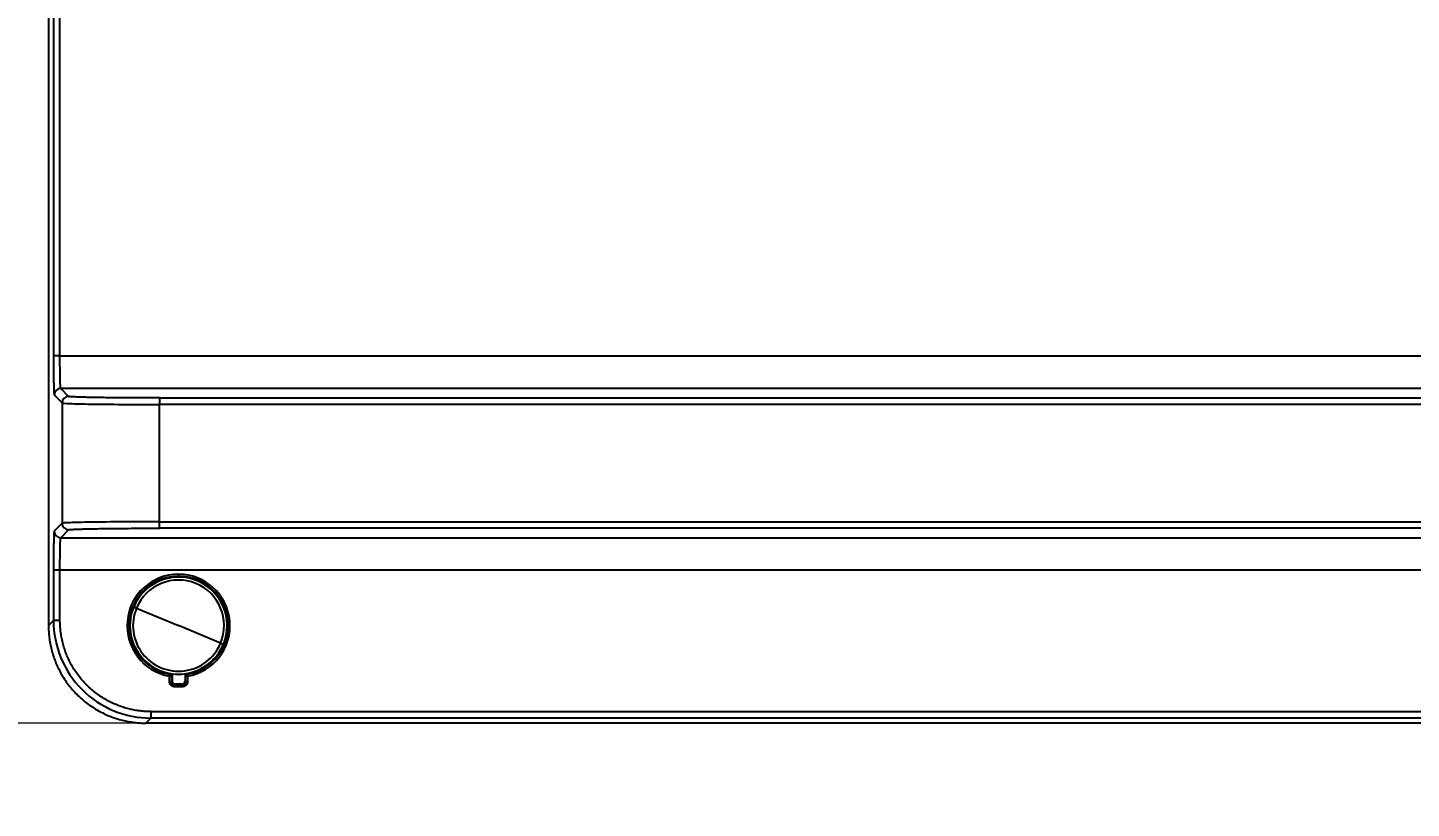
# Model space of a CAD drawing. Extents: x 4885 to 9138, y -729 to 2388.
# Drawn here: x 6000.2 to 6213, y -230.2 to -110.1 of the extents above; entities that cross this region are included whole.
import ezdxf

# ---------------------------------------------------------------- set-up
doc = ezdxf.new("R2010")
doc.units = 0
doc.header["$LTSCALE"] = 10
doc.header["$MEASUREMENT"] = 0
doc.header["$PDMODE"] = 3
doc.header["$PDSIZE"] = -10
doc.layers.get('0').update_dxf_attribs({"linetype": 'CONTINUOUS'})
doc.layers.get('DEFPOINTS').update_dxf_attribs({"linetype": 'CONTINUOUS'})
doc.styles.add('Daelim Dimension', font='NanumGothic.ttf')
doc.dimstyles.new('DEFAULT', dxfattribs={"dimscale": 2, "dimtxt": 2, "dimasz": 2, "dimexe": 0, "dimexo": 2, "dimgap": 1, "dimtad": 1, "dimdec": 1, "dimzin": 9, "dimdsep": 46, "dimtxsty": 'Daelim Dimension', "dimcen": 0.5, "dimclrd": 252, "dimclre": 252, "dimclrt": 3, "dimadec": 1, "dimazin": 0, "dimtfac": 1, "dimtdec": 1, "dimtix": 1, "dimtmove": 0, "dimatfit": 3, "dimfxl": 1, "dimtolj": 1, "dimtzin": 1, "dimlwd": 9, "dimlwe": 9, "dimarcsym": 0})

# ---------------------------------------------------------------- blocks, each defined once
blk = doc.blocks.new('*D57')
at = {"color": 5, "lineweight": 9, "ltscale": 0.5, "transparency": 16777216}
for p, q in [((5963.54, 144.9), (5963.54, -301.55)), ((6413.54, 144.9), (6413.54, -301.55)), ((5971.54, -299.55), (6405.54, -299.55))]:
    blk.add_line(p, q, dxfattribs=at)
at = {"color": 5, "ltscale": 0.5, "transparency": 16777216}
for points in [[(5971.54, -298.21), (5971.54, -300.88), (5963.54, -299.55)], [(6405.54, -298.21), (6405.54, -300.88), (6413.54, -299.55)]]:
    blk.add_solid(points, dxfattribs=at)
at = {"layer": 'DEFPOINTS', "color": 0, "ltscale": 0.5, "transparency": 16777216}
for p in [(5963.54, 148.9), (6413.54, 148.9), (6413.54, -299.55)]:
    blk.add_point(p, dxfattribs=at)
at = {"color": 7, "ltscale": 0.5, "transparency": 16777216, "insert": (6188.54, -286.69), "char_height": 20, "attachment_point": 5, "style": 'Daelim Dimension'}
blk.add_mtext('\\A1;450', dxfattribs=at)
blk = doc.blocks.new('*D68')
at = {"color": 5, "lineweight": 9, "ltscale": 0.5, "transparency": 16777216}
for p, q in [((6167.68, 249.69), (5799.77, 249.69)), ((5801.77, 241.69), (5801.77, -209.07)), ((6189.43, -217.07), (5799.77, -217.07))]:
    blk.add_line(p, q, dxfattribs=at)
at = {"color": 5, "ltscale": 0.5, "transparency": 16777216}
for points in [[(5800.43, 241.69), (5803.1, 241.69), (5801.77, 249.69)], [(5800.43, -209.07), (5803.1, -209.07), (5801.77, -217.07)]]:
    blk.add_solid(points, dxfattribs=at)
at = {"layer": 'DEFPOINTS', "color": 0, "ltscale": 0.5, "transparency": 16777216}
for p in [(6171.68, 249.69), (5801.77, -217.07), (6193.43, -217.07)]:
    blk.add_point(p, dxfattribs=at)
at = {"color": 7, "ltscale": 0.5, "transparency": 16777216, "insert": (5788.88, 16.31), "char_height": 20, "attachment_point": 5, "rotation": 90, "style": 'Daelim Dimension'}
blk.add_mtext('\\A1;467', dxfattribs=at)
blk = doc.blocks.new('*D70')
at = {"color": 5, "lineweight": 9, "ltscale": 0.5, "transparency": 16777216}
for p, q in [((5960.43, 147.9), (5916.18, 147.9)), ((5918.18, 139.9), (5918.18, -209.07)), ((6014.42, -217.07), (5916.18, -217.07))]:
    blk.add_line(p, q, dxfattribs=at)
at = {"color": 5, "ltscale": 0.5, "transparency": 16777216}
for points in [[(5916.85, 139.9), (5919.52, 139.9), (5918.18, 147.9)], [(5916.85, -209.07), (5919.52, -209.07), (5918.18, -217.07)]]:
    blk.add_solid(points, dxfattribs=at)
at = {"layer": 'DEFPOINTS', "color": 0, "ltscale": 0.5, "transparency": 16777216}
for p in [(5964.43, 147.9), (5918.18, -217.07), (6018.42, -217.07)]:
    blk.add_point(p, dxfattribs=at)
at = {"color": 7, "ltscale": 0.5, "transparency": 16777216, "insert": (5905.28, -34.59), "char_height": 20, "attachment_point": 5, "rotation": 90, "style": 'Daelim Dimension'}
blk.add_mtext('\\A1;365', dxfattribs=at)

msp = doc.modelspace()

# ---------------------------------------------------------------- linework, layer by layer
at = {"color": 7, "linetype": 'Continuous', "lineweight": 25}
for p, q in [((6003.43, 146.93), (6003.43, -202.07)), ((6004.19, 146.16), (6004.19, -160.59)), ((6005.19, -160.59), (6005.19, 146.16)), ((6005.19, -160.59), (6004.19, -160.59)), ((6005.19, -160.59), (6381.66, -160.59)), ((6381.55, -165.59), (6005.3, -165.59)), ((6006.52, -166.81), (6005.3, -165.59)), ((6004.3, -166.58), (6005.52, -167.81)), ((6005.52, -167.81), (6005.52, -186.33)), ((6020.52, -167.05), (6366.33, -167.05)), ((6020.52, -167.05), (6020.52, -168.05)), ((6366.33, -168.05), (6020.52, -168.05)), ((6020.52, -186.09), (6020.52, -168.05)), ((6005.52, -186.33), (6004.3, -187.56)), ((6020.52, -187.09), (6020.52, -186.09)), ((6020.52, -186.09), (6366.33, -186.09)), ((6366.33, -187.09), (6020.52, -187.09)), ((6005.3, -188.56), (6006.52, -187.33)), ((6005.3, -188.56), (6381.55, -188.56)), ((6005.19, -193.55), (6004.19, -193.55)), ((6004.19, -193.55), (6004.19, -201.3)), ((6005.19, -201.3), (6005.19, -193.55)), ((6381.66, -193.55), (6005.19, -193.55)), ((6023.43, -194.16), (6023.43, -194.46)), ((6023.43, -194.47), (6023.43, -194.46)), ((6016.52, -199.21), (6016.5, -199.2)), ((6016.95, -199.39), (6016.52, -199.21)), ((6016.95, -199.39), (6023.43, -202.07)), ((6004.19, -201.3), (6003.43, -202.07)), ((6005.19, -201.3), (6004.19, -201.3)), ((6029.9, -204.75), (6023.43, -202.07)), ((6029.9, -204.75), (6030.33, -204.93)), ((6030.33, -204.93), (6030.35, -204.94)), ((6022.03, -209.86), (6022.08, -209.56)), ((6022.03, -209.86), (6022.33, -209.86)), ((6022.03, -210.67), (6022.03, -209.86)), ((6022.03, -210.67), (6022.33, -210.67)), ((6022.04, -209.54), (6022.04, -209.44)), ((6022.33, -209.86), (6022.33, -210.67)), ((6022.33, -210.67), (6022.43, -210.57)), ((6022.34, -209.49), (6022.34, -209.84)), ((6022.43, -209.5), (6022.43, -210.57)), ((6024.43, -209.5), (6024.43, -210.57)), ((6024.43, -210.57), (6024.52, -210.67)), ((6024.51, -209.84), (6024.51, -209.49)), ((6024.52, -209.86), (6024.82, -209.86)), ((6024.52, -210.67), (6024.52, -209.86)), ((6024.52, -210.67), (6024.82, -210.67)), ((6024.82, -209.86), (6024.77, -209.56)), ((6024.81, -209.44), (6024.81, -209.54)), ((6024.82, -209.86), (6024.82, -210.67)), ((6022.93, -211.07), (6022.83, -211.17)), ((6022.83, -211.17), (6024.02, -211.17)), ((6022.83, -211.17), (6022.83, -211.47)), ((6024.02, -211.47), (6022.83, -211.47)), ((6023.93, -211.07), (6022.93, -211.07)), ((6024.02, -211.17), (6023.93, -211.07)), ((6024.02, -211.17), (6024.02, -211.47)), ((6018.42, -217.07), (6019.19, -216.3)), ((6368.43, -217.07), (6018.42, -217.07)), ((6019.19, -215.3), (6019.19, -216.3)), ((6019.19, -215.3), (6367.66, -215.3)), ((6367.66, -216.3), (6019.19, -216.3))]:
    msp.add_line(p, q, dxfattribs=at)
for radius, start, end in [(7.91, 90, 259.8118), (7.61, 90, 259.8118), (7.6, 90, 259.5223), (7.5, 337.5, 157.5), (7.47, 337.5, 157.5), (7.01, 337.5, 157.5), (7.91, 280.1882, 90), (7.61, 280.1882, 90), (7.6, 280.4777, 90), (7.5, 157.5, 337.5), (7.47, 157.5, 337.5), (7.01, 157.5, 337.5)]:
    msp.add_arc((6023.43, -202.07), radius, start, end, dxfattribs=at)
for centre, major_axis, ratio, start_param, end_param in [((6005.3, -166.58), (0.707, 0.707), 0.999695, 0.78555, 2.356042), ((6006.52, -167.81), (0.707, 0.707), 0.999695, 0.78555, 2.356042), ((6006.52, -186.33), (0.707, -0.707), 0.999695, 3.927143, 5.497635), ((6005.3, -187.56), (0.707, -0.707), 0.999695, 3.927143, 5.497635), ((6022.03, -209.86), (-0.192, 0.23), 0.999741, 4.016027, 5.408751), ((6024.82, -209.86), (-0.192, -0.23), 0.999741, 4.016027, 5.408751)]:
    msp.add_ellipse(centre, major_axis=major_axis, ratio=ratio, start_param=start_param, end_param=end_param, dxfattribs=at)
for points, weights in [([(6004.19, -160.59), (6004.19, -164.05), (6004.24, -166.52), (6004.3, -166.58)], [1, 0.808833632769, 0.808833632769, 1]), ([(6020.52, -167.05), (6012.43, -167.05), (6006.67, -166.95), (6006.52, -166.81)], [1, 0.808833632769, 0.808833632769, 1]), ([(6006.52, -187.33), (6006.67, -187.19), (6012.43, -187.09), (6020.52, -187.09)], [1, 0.808833632769, 0.808833632769, 1]), ([(6004.3, -187.56), (6004.24, -187.62), (6004.19, -190.09), (6004.19, -193.55)], [1, 0.808833632769, 0.808833632769, 1]), ([(6003.43, -202.07), (6003.43, -210.86), (6009.64, -217.07), (6018.42, -217.07)], [1, 0.804809640383, 0.804809640383, 1]), ([(6019.19, -215.3), (6010.99, -215.3), (6005.19, -209.5), (6005.19, -201.3)], [1, 0.804809640383, 0.804809640383, 1]), ([(6022.83, -211.47), (6022.36, -211.47), (6022.03, -211.14), (6022.03, -210.67)], [1, 0.804809640382, 0.804809640382, 1]), ([(6022.43, -210.57), (6022.43, -210.86), (6022.63, -211.07), (6022.93, -211.07)], [1, 0.804809640382, 0.804809640382, 1]), ([(6023.93, -211.07), (6024.22, -211.07), (6024.43, -210.86), (6024.43, -210.57)], [1, 0.804809640383, 0.804809640383, 1]), ([(6024.82, -210.67), (6024.82, -211.14), (6024.49, -211.47), (6024.02, -211.47)], [1, 0.804809640383, 0.804809640383, 1])]:
    msp.add_rational_spline(points, weights, degree=3, dxfattribs=at)
for points, knots in [([(6005.3, -165.59), (6005.27, -165.56), (6005.24, -165.01), (6005.2, -163.17), (6005.19, -161.88), (6005.19, -160.59)], [0, 0, 0, 0, 0.5, 0.5, 1, 1, 1, 1]), ([(6005.52, -167.81), (6005.56, -167.84), (6005.97, -167.88), (6007.51, -167.93), (6008.62, -167.96), (6011.39, -168.01), (6013.05, -168.02), (6016.64, -168.05), (6018.58, -168.05), (6020.52, -168.05)], [0, 0, 0, 0, 0.25, 0.25, 0.5, 0.5, 0.75, 0.75, 1, 1, 1, 1]), ([(6020.52, -186.09), (6018.58, -186.09), (6016.64, -186.09), (6013.05, -186.12), (6011.39, -186.14), (6008.62, -186.18), (6007.51, -186.21), (6005.97, -186.26), (6005.56, -186.3), (6005.52, -186.33)], [0, 0, 0, 0, 0.25, 0.25, 0.5, 0.5, 0.75, 0.75, 1, 1, 1, 1]), ([(6005.19, -193.55), (6005.19, -192.26), (6005.2, -190.97), (6005.24, -189.13), (6005.27, -188.58), (6005.3, -188.56)], [0, 0, 0, 0, 0.5, 0.5, 1, 1, 1, 1]), ([(6004.19, -201.3), (6004.19, -203.27), (6004.58, -205.23), (6006.09, -208.86), (6007.2, -210.52), (6009.97, -213.3), (6011.64, -214.41), (6015.27, -215.91), (6017.23, -216.3), (6019.19, -216.3)], [0, 0, 0, 0, 0.25, 0.25, 0.5, 0.5, 0.75, 0.75, 1, 1, 1, 1]), ([(6022.08, -209.56), (6022.08, -209.56), (6022.09, -209.56), (6022.09, -209.55), (6022.09, -209.55), (6022.09, -209.55)], [0, 0, 0, 0, 0.846009, 0.846009, 1, 1, 1, 1]), ([(6022.09, -209.55), (6022.09, -209.55), (6022.1, -209.55), (6022.11, -209.56), (6022.11, -209.56), (6022.12, -209.56), (6022.13, -209.56), (6022.14, -209.56), (6022.14, -209.57), (6022.15, -209.57), (6022.16, -209.57), (6022.16, -209.58), (6022.17, -209.58), (6022.18, -209.58), (6022.19, -209.59), (6022.19, -209.59), (6022.2, -209.59), (6022.21, -209.6), (6022.21, -209.6), (6022.22, -209.61), (6022.23, -209.61), (6022.23, -209.62), (6022.24, -209.62), (6022.25, -209.63), (6022.25, -209.64), (6022.26, -209.64), (6022.27, -209.65), (6022.27, -209.65), (6022.28, -209.66), (6022.28, -209.67), (6022.29, -209.68), (6022.29, -209.68), (6022.3, -209.69), (6022.31, -209.7), (6022.31, -209.71), (6022.32, -209.73), (6022.32, -209.74), (6022.33, -209.75), (6022.33, -209.76), (6022.33, -209.78), (6022.34, -209.79), (6022.34, -209.81), (6022.34, -209.83), (6022.34, -209.84), (6022.34, -209.84)], [0, 0, 0, 0, 0.014817, 0.0298, 0.044958, 0.060299, 0.075831, 0.091564, 0.107504, 0.12366, 0.140038, 0.156644, 0.173487, 0.190572, 0.207904, 0.225491, 0.243337, 0.261448, 0.279829, 0.298485, 0.31742, 0.336639, 0.356146, 0.375945, 0.396041, 0.416436, 0.437135, 0.458141, 0.479456, 0.501085, 0.524616, 0.549999, 0.577237, 0.606334, 0.637293, 0.670117, 0.704806, 0.741364, 0.77979, 0.820088, 0.862256, 0.906297, 0.952212, 1, 1, 1, 1]), ([(6022.33, -210.67), (6022.33, -210.67), (6022.33, -210.68), (6022.33, -210.69), (6022.33, -210.7), (6022.33, -210.71), (6022.33, -210.72), (6022.33, -210.73), (6022.33, -210.74), (6022.33, -210.75), (6022.33, -210.76), (6022.34, -210.77), (6022.34, -210.78), (6022.34, -210.79), (6022.34, -210.8), (6022.35, -210.81), (6022.35, -210.82), (6022.35, -210.83), (6022.36, -210.84), (6022.36, -210.85), (6022.36, -210.86), (6022.37, -210.87), (6022.37, -210.88), (6022.38, -210.89), (6022.38, -210.9), (6022.39, -210.91), (6022.39, -210.92), (6022.4, -210.93), (6022.4, -210.94), (6022.41, -210.95), (6022.41, -210.96), (6022.42, -210.96), (6022.43, -210.97), (6022.43, -210.98), (6022.44, -210.99), (6022.45, -211), (6022.45, -211), (6022.46, -211.01), (6022.47, -211.02), (6022.48, -211.03), (6022.48, -211.03), (6022.49, -211.04), (6022.5, -211.05), (6022.51, -211.06), (6022.51, -211.06), (6022.52, -211.07), (6022.53, -211.07), (6022.54, -211.08), (6022.55, -211.09), (6022.56, -211.09), (6022.57, -211.1), (6022.58, -211.1), (6022.58, -211.11), (6022.59, -211.11), (6022.6, -211.12), (6022.61, -211.12), (6022.62, -211.13), (6022.63, -211.13), (6022.64, -211.13), (6022.65, -211.14), (6022.66, -211.14), (6022.67, -211.15), (6022.68, -211.15), (6022.69, -211.15), (6022.7, -211.15), (6022.71, -211.16), (6022.72, -211.16), (6022.73, -211.16), (6022.74, -211.16), (6022.75, -211.16), (6022.76, -211.17), (6022.77, -211.17), (6022.78, -211.17), (6022.79, -211.17), (6022.8, -211.17), (6022.82, -211.17), (6022.82, -211.17), (6022.83, -211.17)], [0, 0, 0, 0, 0.013337, 0.026673, 0.040009, 0.053345, 0.066681, 0.080016, 0.093351, 0.106686, 0.120021, 0.133355, 0.14669, 0.160024, 0.173358, 0.186691, 0.200025, 0.213358, 0.226692, 0.240025, 0.253358, 0.26669, 0.280023, 0.293356, 0.306688, 0.32002, 0.333353, 0.346685, 0.360017, 0.373349, 0.386681, 0.400012, 0.413344, 0.426676, 0.440008, 0.453339, 0.466671, 0.480003, 0.493334, 0.506666, 0.519997, 0.533329, 0.546661, 0.559992, 0.573324, 0.586656, 0.599988, 0.613319, 0.626651, 0.639983, 0.653315, 0.666647, 0.67998, 0.693312, 0.706644, 0.719977, 0.73331, 0.746642, 0.759975, 0.773308, 0.786642, 0.799975, 0.813309, 0.826642, 0.839976, 0.85331, 0.866645, 0.879979, 0.893314, 0.906649, 0.919984, 0.933319, 0.946655, 0.959991, 0.973327, 0.986663, 1, 1, 1, 1]), ([(6024.02, -211.17), (6024.03, -211.17), (6024.04, -211.17), (6024.05, -211.17), (6024.06, -211.17), (6024.07, -211.17), (6024.08, -211.17), (6024.09, -211.17), (6024.1, -211.16), (6024.11, -211.16), (6024.12, -211.16), (6024.13, -211.16), (6024.14, -211.16), (6024.15, -211.15), (6024.16, -211.15), (6024.17, -211.15), (6024.18, -211.15), (6024.19, -211.14), (6024.2, -211.14), (6024.21, -211.13), (6024.22, -211.13), (6024.23, -211.13), (6024.24, -211.12), (6024.25, -211.12), (6024.26, -211.11), (6024.27, -211.11), (6024.27, -211.1), (6024.28, -211.1), (6024.29, -211.09), (6024.3, -211.09), (6024.31, -211.08), (6024.32, -211.07), (6024.33, -211.07), (6024.34, -211.06), (6024.34, -211.06), (6024.35, -211.05), (6024.36, -211.04), (6024.37, -211.03), (6024.37, -211.03), (6024.38, -211.02), (6024.39, -211.01), (6024.4, -211), (6024.4, -211), (6024.41, -210.99), (6024.42, -210.98), (6024.42, -210.97), (6024.43, -210.96), (6024.44, -210.96), (6024.44, -210.95), (6024.45, -210.94), (6024.45, -210.93), (6024.46, -210.92), (6024.46, -210.91), (6024.47, -210.9), (6024.47, -210.89), (6024.48, -210.88), (6024.48, -210.87), (6024.49, -210.86), (6024.49, -210.85), (6024.49, -210.84), (6024.5, -210.83), (6024.5, -210.82), (6024.5, -210.81), (6024.51, -210.8), (6024.51, -210.79), (6024.51, -210.78), (6024.51, -210.77), (6024.52, -210.76), (6024.52, -210.75), (6024.52, -210.74), (6024.52, -210.73), (6024.52, -210.72), (6024.52, -210.71), (6024.52, -210.7), (6024.52, -210.69), (6024.52, -210.68), (6024.52, -210.67), (6024.52, -210.67)], [0, 0, 0, 0, 0.013337, 0.026673, 0.040009, 0.053345, 0.066681, 0.080016, 0.093351, 0.106686, 0.120021, 0.133355, 0.14669, 0.160024, 0.173358, 0.186691, 0.200025, 0.213358, 0.226692, 0.240025, 0.253358, 0.26669, 0.280023, 0.293356, 0.306688, 0.32002, 0.333353, 0.346685, 0.360017, 0.373349, 0.386681, 0.400012, 0.413344, 0.426676, 0.440008, 0.453339, 0.466671, 0.480003, 0.493334, 0.506666, 0.519997, 0.533329, 0.546661, 0.559992, 0.573324, 0.586656, 0.599988, 0.613319, 0.626651, 0.639983, 0.653315, 0.666647, 0.67998, 0.693312, 0.706644, 0.719977, 0.73331, 0.746642, 0.759975, 0.773308, 0.786642, 0.799975, 0.813309, 0.826642, 0.839976, 0.85331, 0.866645, 0.879979, 0.893314, 0.906649, 0.919984, 0.933319, 0.946655, 0.959991, 0.973327, 0.986663, 1, 1, 1, 1]), ([(6024.51, -209.84), (6024.51, -209.84), (6024.51, -209.83), (6024.51, -209.83), (6024.51, -209.82), (6024.51, -209.81), (6024.51, -209.8), (6024.51, -209.8), (6024.51, -209.79), (6024.52, -209.78), (6024.52, -209.77), (6024.52, -209.77), (6024.52, -209.76), (6024.52, -209.75), (6024.53, -209.75), (6024.53, -209.74), (6024.53, -209.73), (6024.53, -209.73), (6024.54, -209.72), (6024.54, -209.72), (6024.54, -209.71), (6024.54, -209.71), (6024.55, -209.7), (6024.55, -209.7), (6024.55, -209.69), (6024.55, -209.69), (6024.56, -209.68), (6024.56, -209.68), (6024.56, -209.68), (6024.57, -209.67), (6024.57, -209.67), (6024.58, -209.66), (6024.59, -209.64), (6024.6, -209.63), (6024.61, -209.62), (6024.62, -209.61), (6024.64, -209.6), (6024.65, -209.59), (6024.66, -209.59), (6024.68, -209.58), (6024.69, -209.57), (6024.7, -209.57), (6024.72, -209.56), (6024.73, -209.56), (6024.75, -209.55), (6024.76, -209.55), (6024.76, -209.55)], [0, 0, 0, 0, 0.023295, 0.046154, 0.068577, 0.090565, 0.112116, 0.133231, 0.153911, 0.174155, 0.193964, 0.213337, 0.232275, 0.250778, 0.268846, 0.28648, 0.303678, 0.320442, 0.336772, 0.352667, 0.368129, 0.383157, 0.397751, 0.411913, 0.425641, 0.438938, 0.451802, 0.464234, 0.476236, 0.487806, 0.498947, 0.539058, 0.578088, 0.616058, 0.652993, 0.688917, 0.723859, 0.757847, 0.790915, 0.823098, 0.854435, 0.884967, 0.91474, 0.9438, 0.972202, 1, 1, 1, 1]), ([(6024.76, -209.55), (6024.76, -209.56), (6024.77, -209.56), (6024.77, -209.56), (6024.77, -209.56), (6024.77, -209.56)], [0, 0, 0, 0, 0.846009, 0.846009, 1, 1, 1, 1])]:
    msp.add_open_spline(points, degree=3, knots=knots, dxfattribs=at)
for points in [[(6022.09, -209.55), (6022.07, -209.55), (6022.06, -209.55), (6022.04, -209.54)], [(6022.34, -209.84), (6022.34, -209.85), (6022.33, -209.85), (6022.33, -209.86)], [(6024.52, -209.86), (6024.52, -209.85), (6024.51, -209.85), (6024.51, -209.84)], [(6024.81, -209.54), (6024.79, -209.55), (6024.78, -209.55), (6024.76, -209.55)]]:
    msp.add_open_spline(points, degree=3, dxfattribs=at)

# ---------------------------------------------------------------- dimensions: what is measured, and where the dimension line sits
at = {"color": 5, "ltscale": 0.5}
for base, p1, p2, picture, middle in [((5801.77, -217.07), (6171.68, 249.69), (6193.43, -217.07), '*D68', (5788.88, 16.31)), ((5918.18, -217.07), (5964.43, 147.9), (6018.42, -217.07), '*D70', (5905.28, -34.59))]:
    dim = msp.add_linear_dim(base=base, p1=p1, p2=p2, angle=90, dimstyle='DEFAULT', override={"dimtxt": 10, "dimasz": 4, "dimexe": 1, "dimdec": 0, "dimclrd": 5, "dimclre": 5, "dimclrt": 7}, dxfattribs=at)
    dim.commit()
    dim.dimension.update_dxf_attribs({"geometry": picture, "text_midpoint": middle})
dim = msp.add_linear_dim(base=(6413.54, -299.55), p1=(5963.54, 148.9), p2=(6413.54, 148.9), dimstyle='DEFAULT', override={"dimtxt": 10, "dimasz": 4, "dimexe": 1, "dimdec": 0, "dimclrd": 5, "dimclre": 5, "dimclrt": 7}, dxfattribs=at)
dim.commit()
dim.dimension.update_dxf_attribs({"geometry": '*D57', "text_midpoint": (6188.54, -299.55), "dimtype": 160})

doc.saveas('drawing.dxf')
